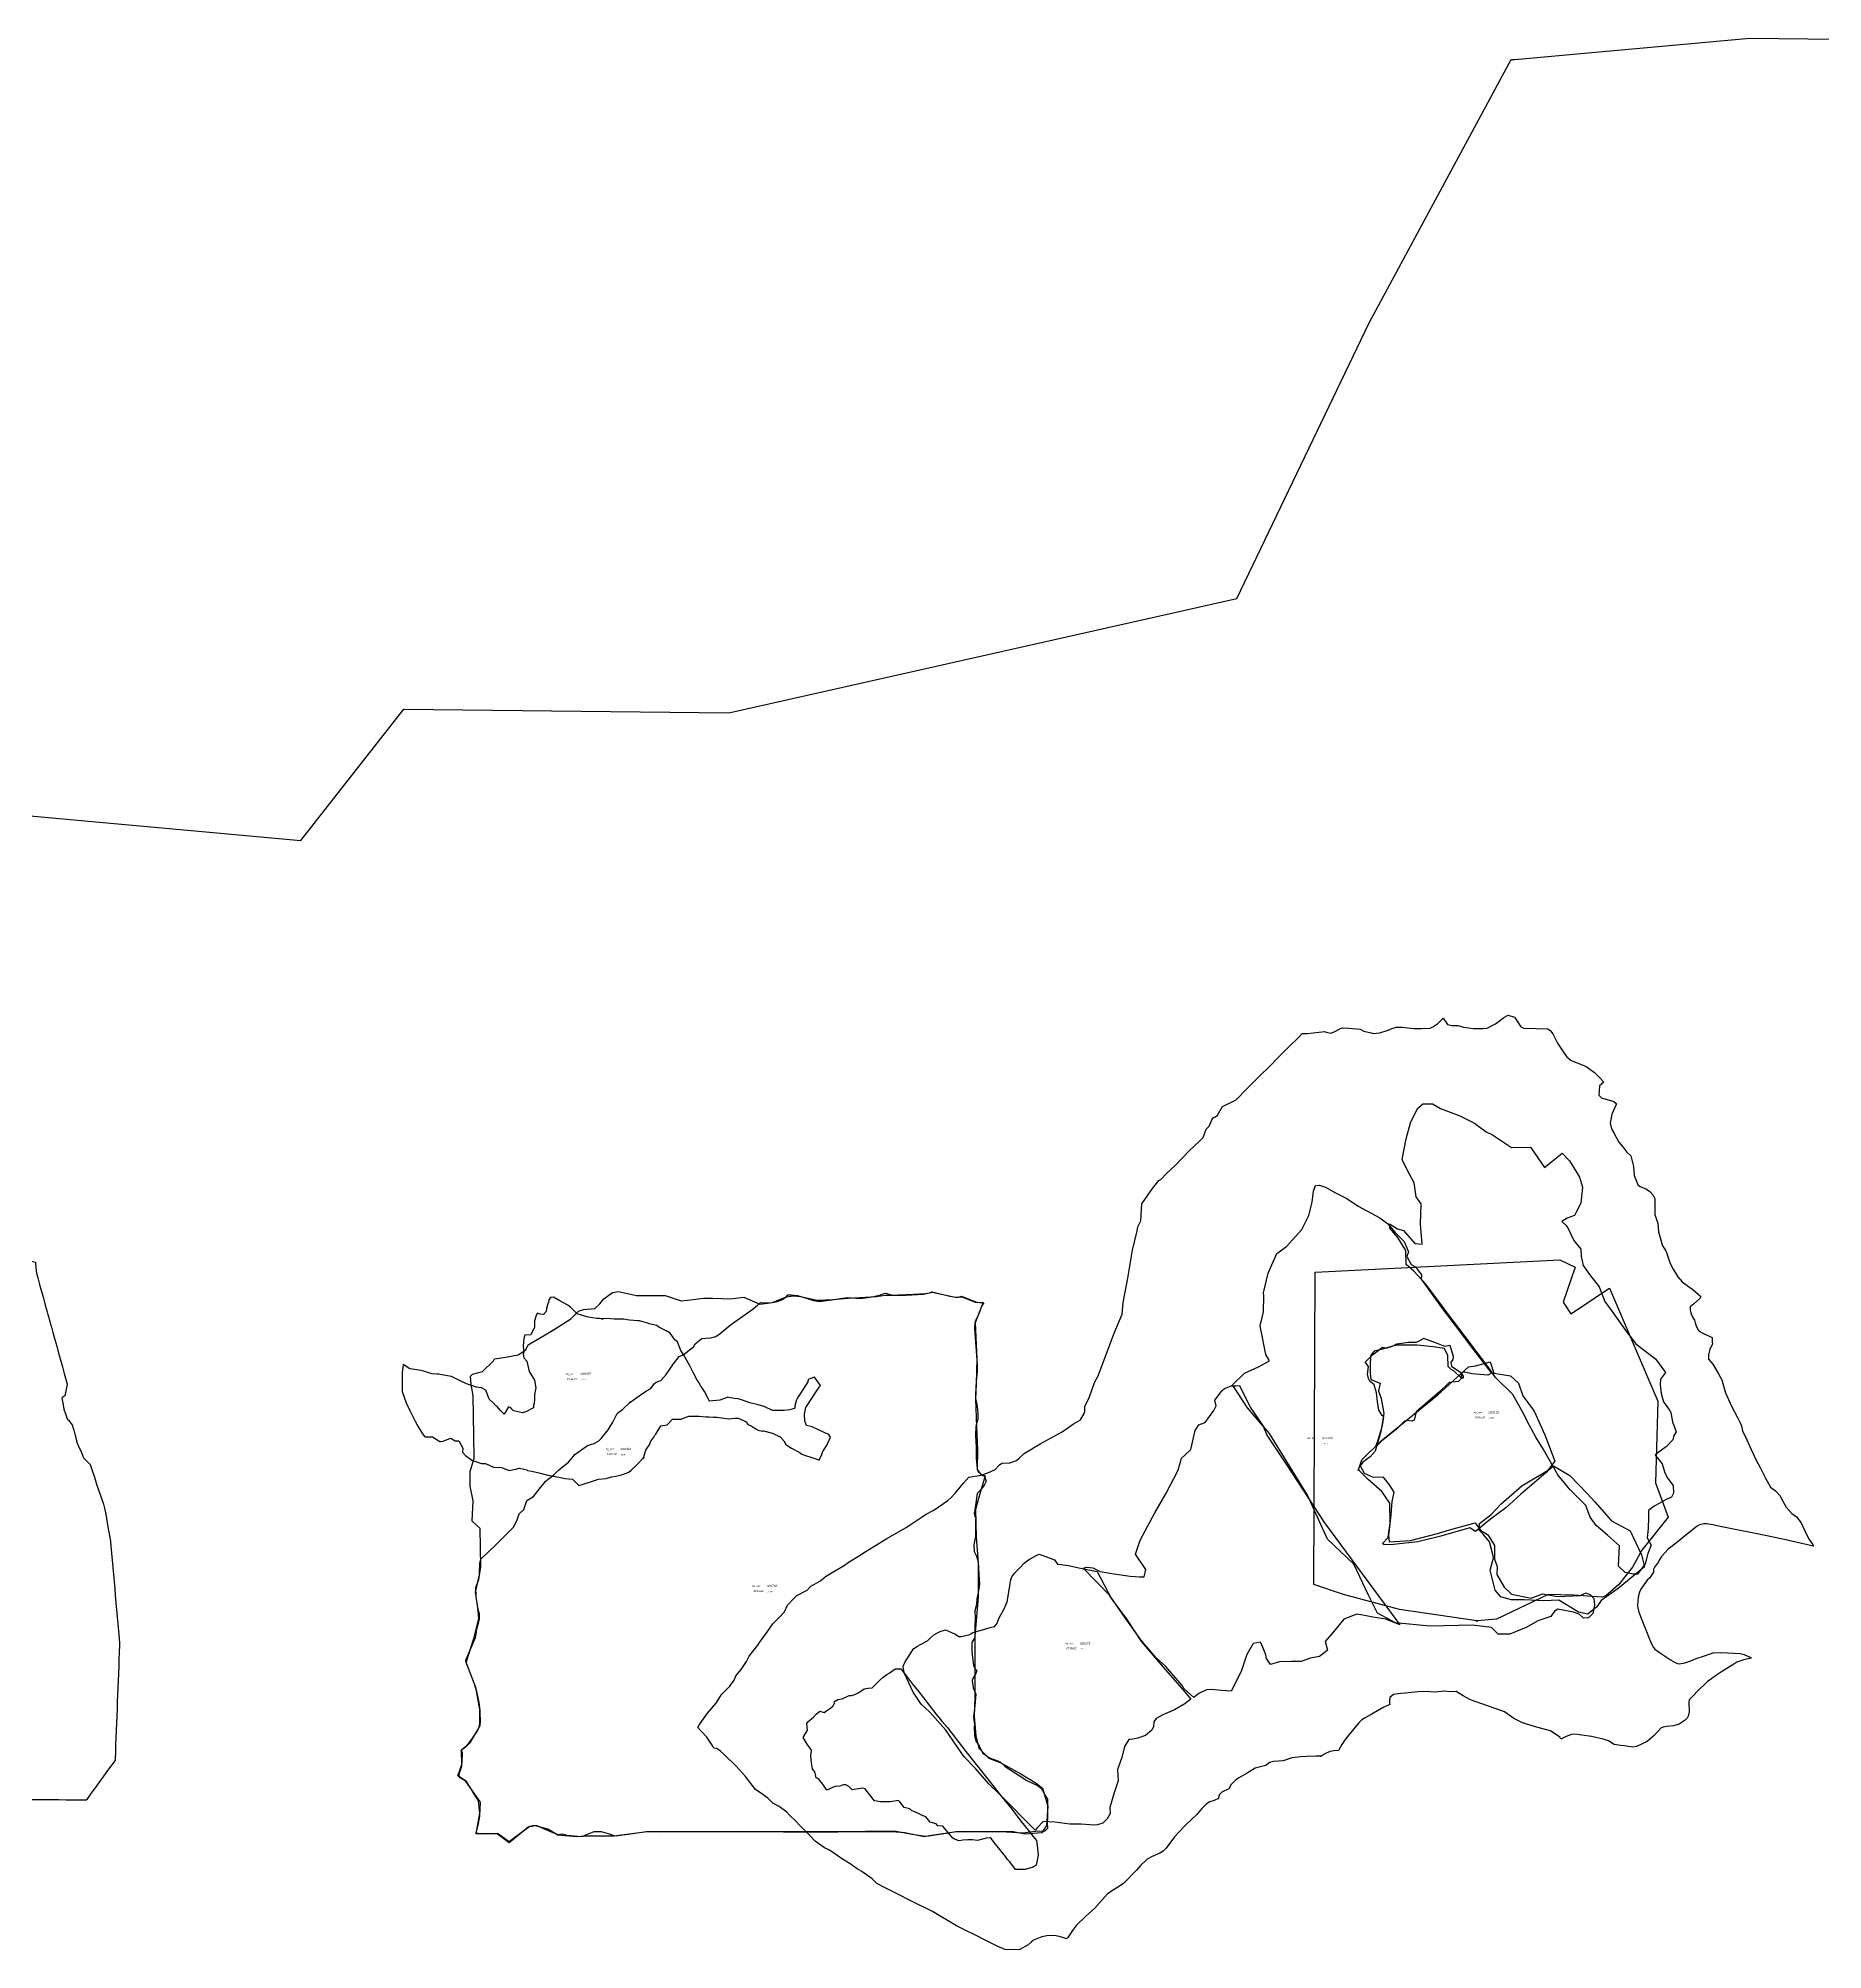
# Model space of a CAD drawing. Header units: metres. Extents: x 116000 to 284092, y 365136 to 804542.
# Drawn here: x 234261 to 243704, y 767375 to 777493 of the extents above; entities that cross this region are included whole.
import ezdxf
from ezdxf.enums import TextEntityAlignment as Align

# ---------------------------------------------------------------- set-up
doc = ezdxf.new("R2010")
doc.units = ezdxf.units.M
doc.header["$LTSCALE"] = 0.075
doc.linetypes.add('LTP001', pattern=[500, 500, 0])
for name, color, linetype in [('000766', 21, 'Continuous'), ('010427', 21, 'Continuous'), ('020175', 246, 'Continuous'), ('10', 7, 'Continuous'), ('100271', 62, 'LTP001'), ('4', 7, 'Continuous'), ('7', 7, 'Continuous'), ('971816', 5, 'Continuous'), ('980394', 3, 'Continuous'), ('GVUL MEDINA', 4, 'Continuous')]:
    doc.layers.add(name, color=color, linetype=linetype)
doc.styles.add('HEBTXT', font='HEBTXT.shx')

# ---------------------------------------------------------------- blocks, each defined once
blk = doc.blocks.new('DM_AREA')
at = {"layer": '10'}
blk.add_circle((0, 0), 2.5, dxfattribs=at)
at = {"layer": '4', "style": 'HEBTXT', "oblique": 10}
blk.add_attdef('DATE', text='', height=10, dxfattribs=at).set_placement((10, 87), align=Align.RIGHT)
at = {"layer": '4', "style": 'HEBTXT', "oblique": 10, "flags": 8}
blk.add_attdef('DATAtxt', text='', height=6, dxfattribs=at).set_placement((42, 89), align=Align.MIDDLE)
at = {"layer": '7', "style": 'HEBTXT', "oblique": 10, "flags": 8}
blk.add_attdef('file_txt', text='', height=9, dxfattribs=at).set_placement((-28, 117), align=Align.MIDDLE)
at = {"layer": '7', "style": 'HEBTXT', "oblique": 10}
blk.add_attdef('FILE_DM', (28, 113), '', height=12, dxfattribs=at)

msp = doc.modelspace()

# ---------------------------------------------------------------- linework, layer by layer
at = {"layer": '000766', "color": 21, "linetype": 'Continuous', "flags": 128}
msp.add_lwpolyline([(236589, 769177), (236574, 769269), (236595, 769360), (236597, 769422), (236603, 769443), (236682, 769518), (236776, 769612), (236794, 769645), (236805, 769682), (236830, 769706), (236846, 769754), (236881, 769775), (236919, 769823), (236938, 769845), (236944, 769854), (236990, 769890), (237016, 769915), (237067, 769957), (237078, 769969), (237101, 769997), (237143, 770026), (237168, 770045), (237202, 770055), (237228, 770069), (237239, 770082), (237277, 770128), (237302, 770168), (237324, 770214), (237340, 770227), (237355, 770237), (237391, 770272), (237440, 770307), (237480, 770334), (237502, 770347), (237522, 770373), (237530, 770380), (237556, 770389), (237583, 770420), (237622, 770477), (237653, 770515), (237674, 770524), (237729, 770567), (237737, 770583), (237773, 770610), (237820, 770615), (237847, 770621), (237869, 770637), (237923, 770682), (237972, 770717), (238037, 770762), (238067, 770787), (238083, 770801), (238122, 770800), (238147, 770802), (238171, 770807), (238196, 770816), (238219, 770832), (238227, 770842), (238246, 770842), (238278, 770838), (238319, 770826), (238363, 770812), (238384, 770808), (238407, 770808), (238433, 770812), (238460, 770816), (238516, 770825), (238543, 770828), (238612, 770823), (238673, 770831), (238718, 770842), (238738, 770849), (238747, 770850), (238780, 770841), (238809, 770842), (238895, 770845), (238955, 770849), (238978, 770852), (238991, 770857), (239085, 770835), (239125, 770827), (239146, 770834), (239191, 770818), (239221, 770804), (239242, 770801), (239264, 770800), (239254, 770786), (239238, 770742), (239225, 770714), (239217, 770693), (239216, 770663), (239222, 770568), (239230, 770474), (239229, 770436), (239224, 770384), (239223, 770352), (239220, 770313), (239220, 770294), (239225, 770277), (239227, 770264), (239232, 770236), (239233, 770208), (239233, 770184), (239224, 770154), (239223, 770144), (239220, 770099), (239224, 770033), (239225, 769976), (239229, 769925), (239233, 769908), (239260, 769886), (239268, 769883), (239278, 769856), (239266, 769834), (239248, 769808), (239229, 769790), (239219, 769715), (239213, 769686), (239218, 769669), (239222, 769661), (239220, 769655), (239220, 769623), (239221, 769588), (239221, 769562), (239212, 769519), (239214, 769484), (239226, 769459), (239234, 769428), (239238, 769362), (239241, 769312), (239236, 769276), (239228, 769232), (239226, 769203), (239218, 769169), (239219, 769130), (239218, 769089), (239217, 769047), (239217, 769029), (239202, 769001), (239201, 768958), (239204, 768921), (239210, 768881), (239217, 768864), (239228, 768853), (239222, 768838), (239207, 768812), (239203, 768800), (239209, 768762), (239222, 768729), (239217, 768668), (239210, 768607), (239215, 768570), (239214, 768556), (239215, 768508), (239223, 768479), (239237, 768461), (239247, 768437), (239260, 768416), (239295, 768391), (239320, 768383), (239351, 768370), (239378, 768346), (239447, 768301), (239492, 768272), (239522, 768257), (239548, 768244), (239568, 768230), (239575, 768219), (239586, 768198), (239602, 768172), (239602, 768133), (239602, 768096), (239602, 768079), (239600, 768047), (239602, 768018), (239588, 768004), (239539, 768001), (239472, 767993), (239357, 767999), (239240, 767999), (239158, 768001), (239118, 768000), (239066, 767990), (238974, 767976), (238955, 767975), (238875, 767987), (238801, 768001), (238749, 768001), (238638, 768001), (238520, 767999), (238320, 768000), (238040, 768000), (237919, 768000), (237599, 768000), (237480, 767999), (237382, 767985), (237314, 767976), (237279, 767989), (237241, 768000), (237201, 768000), (237156, 767982), (237142, 767975), (237133, 767974), (237060, 767980), (237035, 767987), (237014, 767984), (236977, 767998), (236920, 768022), (236901, 768031), (236877, 768031), (236862, 768028), (236782, 767969), (236753, 767947), (236728, 767965), (236691, 767990), (236650, 767989), (236614, 767987), (236577, 767992), (236580, 767999), (236591, 768043), (236598, 768083), (236600, 768123), (236601, 768154), (236599, 768160), (236583, 768182), (236525, 768265), (236515, 768273), (236498, 768282), (236493, 768286), (236488, 768294), (236489, 768306), (236494, 768320), (236503, 768348), (236506, 768407), (236505, 768420), (236499, 768432), (236533, 768459), (236580, 768526), (236599, 768562), (236601, 768583), (236600, 768633), (236599, 768643), (236594, 768684), (236581, 768743), (236567, 768786), (236537, 768865), (236526, 768897), (236524, 768905), (236524, 768908), (236574, 769028), (236579, 769048), (236581, 769074), (236593, 769111), (236596, 769125), (236596, 769153), (236589, 769177)], close=True, dxfattribs=at)
at = {"layer": '010427', "color": 21, "linetype": 'Continuous', "flags": 128}
msp.add_lwpolyline([(237556, 767997), (237483, 768000), (237306, 767976), (237157, 767976), (237110, 767974), (237010, 767982), (236958, 768014), (236892, 768031), (236854, 768025), (236800, 767980), (236753, 767942), (236689, 767989), (236578, 767989), (236597, 768098), (236591, 768164), (236527, 768266), (236482, 768296), (236503, 768356), (236501, 768433), (236548, 768475), (236593, 768548), (236597, 768567), (236597, 768648), (236576, 768763), (236525, 768896), (236565, 769023), (236593, 769128), (236587, 769185), (236578, 769245), (236576, 769292), (236593, 769335), (236602, 769403), (236599, 769606), (236557, 769644), (236563, 769751), (236546, 769830), (236546, 769907), (236567, 769978), (236565, 770094), (236563, 770309), (236552, 770367), (236548, 770412), (236559, 770422), (236612, 770437), (236670, 770493), (236676, 770503), (236736, 770512), (236800, 770525), (236841, 770550), (236853, 770578), (236982, 770653), (237080, 770715), (237120, 770755), (237147, 770765), (237206, 770769), (237232, 770795), (237253, 770820), (237300, 770854), (237332, 770859), (237426, 770839), (237482, 770839), (237578, 770839), (237663, 770810), (237712, 770816), (237781, 770824), (237828, 770824), (237924, 770820), (237994, 770829), (238080, 770792), (238146, 770801), (238218, 770831), (238257, 770837), (238294, 770833), (238382, 770814), (238465, 770818), (238546, 770824), (238696, 770833), (238743, 770841), (238852, 770841), (238946, 770846), (238991, 770856), (239106, 770831), (239153, 770829), (239219, 770803), (239262, 770801), (239240, 770748), (239219, 770694), (239228, 770504), (239225, 770370), (239221, 770289), (239226, 770145), (239232, 770019), (239230, 769918), (239249, 769891), (239271, 769884), (239247, 769801), (239221, 769705), (239224, 769560), (239235, 769424), (239235, 769241), (239218, 769036), (239218, 768899), (239218, 768713), (239213, 768610), (239222, 768507), (239239, 768443), (239292, 768390), (239354, 768364), (239461, 768307), (239542, 768258), (239576, 768230), (239604, 768136), (239596, 768034), (239572, 767995), (239482, 767987), (239420, 768000), (239309, 768000), (239119, 768000), (238978, 767978), (238949, 767974), (238846, 767995), (238778, 768000), (238660, 768000), (238493, 767997), (238205, 767997), (237987, 768001), (237810, 767999), (237613, 767999), (237556, 767997)], close=True, dxfattribs=at)
at = {"layer": '020175', "color": 246, "linetype": 'Continuous', "flags": 128}
msp.add_lwpolyline([(239870, 770414), (239954, 770639), (239997, 770739), (240002, 770801), (240027, 770930), (240051, 771078), (240076, 771180), (240079, 771202), (240096, 771234), (240101, 771324), (240157, 771404), (240191, 771447), (240201, 771452), (240232, 771484), (240279, 771529), (240355, 771607), (240374, 771626), (240410, 771659), (240425, 771675), (240441, 771718), (240456, 771733), (240463, 771745), (240472, 771769), (240480, 771780), (240491, 771784), (240502, 771793), (240528, 771839), (240589, 771869), (240602, 771876), (240653, 771928), (240726, 772001), (240778, 772052), (240824, 772099), (240876, 772151), (240928, 772203), (240950, 772226), (240977, 772226), (241007, 772228), (241054, 772234), (241066, 772236), (241083, 772230), (241102, 772227), (241123, 772236), (241153, 772252), (241162, 772256), (241196, 772254), (241256, 772248), (241276, 772238), (241314, 772228), (241326, 772226), (241361, 772228), (241405, 772243), (241426, 772252), (241446, 772259), (241477, 772259), (241540, 772252), (241581, 772252), (241627, 772253), (241641, 772260), (241666, 772276), (241695, 772306), (241718, 772272), (241741, 772268), (241773, 772267), (241803, 772259), (241856, 772252), (241905, 772251), (241929, 772253), (241973, 772276), (242016, 772309), (242040, 772322), (242073, 772312), (242106, 772261), (242122, 772253), (242188, 772251), (242249, 772250), (242263, 772239), (242276, 772224), (242300, 772174), (242343, 772111), (242350, 772101), (242373, 772083), (242422, 772063), (242453, 772051), (242496, 772018), (242523, 771993), (242546, 771967), (242523, 771948), (242519, 771899), (242534, 771885), (242599, 771866), (242613, 771852), (242588, 771798), (242580, 771751), (242587, 771720), (242599, 771699), (242626, 771650), (242647, 771625), (242665, 771598), (242688, 771577), (242696, 771550), (242702, 771521), (242707, 771473), (242718, 771444), (242725, 771425), (242739, 771416), (242772, 771401), (242789, 771388), (242807, 771370), (242815, 771351), (242815, 771311), (242815, 771267), (242827, 771235), (242832, 771221), (242836, 771176), (242850, 771126), (242856, 771101), (242874, 771075), (242879, 771060), (242897, 771007), (242913, 770977), (242937, 770938), (242960, 770911), (242986, 770891), (243016, 770871), (243060, 770833), (243054, 770822), (243021, 770792), (243002, 770778), (243002, 770762), (243007, 770747), (243013, 770727), (243025, 770707), (243029, 770694), (243034, 770677), (243044, 770659), (243050, 770650), (243067, 770641), (243107, 770622), (243119, 770616), (243119, 770590), (243121, 770582), (243106, 770553), (243100, 770525), (243100, 770502), (243123, 770475), (243152, 770424), (243170, 770392), (243176, 770373), (243189, 770324), (243222, 770253), (243252, 770196), (243265, 770168), (243274, 770149), (243279, 770122), (243302, 770074), (243325, 770023), (243351, 769971), (243375, 769924), (243401, 769871), (243428, 769824), (243454, 769805), (243478, 769779), (243494, 769749), (243510, 769718), (243541, 769684), (243565, 769667), (243590, 769635), (243610, 769592), (243630, 769549), (243652, 769520), (243656, 769512), (243484, 769551), (243358, 769577), (243223, 769604), (243162, 769616), (243122, 769625), (243089, 769630), (243075, 769630), (243053, 769625), (243040, 769618), (242979, 769570), (242930, 769530), (242887, 769495), (242851, 769457), (242838, 769437), (242835, 769428), (242814, 769400), (242808, 769390), (242809, 769374), (242788, 769342), (242775, 769331), (242758, 769307), (242742, 769284), (242735, 769269), (242727, 769241), (242725, 769221), (242724, 769195), (242726, 769186), (242731, 769163), (242747, 769122), (242772, 769060), (242788, 769020), (242801, 768987), (242808, 768975), (242815, 768966), (242851, 768941), (242899, 768910), (242923, 768896), (242935, 768891), (242946, 768888), (242974, 768894), (243006, 768905), (243040, 768919), (243073, 768930), (243113, 768944), (243125, 768947), (243164, 768949), (243200, 768947), (243238, 768946), (243268, 768943), (243288, 768938), (243324, 768922), (243326, 768919), (243286, 768910), (243250, 768897), (243228, 768883), (243173, 768850), (243142, 768828), (243092, 768794), (243040, 768743), (243022, 768723), (242998, 768699), (242995, 768684), (242997, 768635), (242992, 768611), (242986, 768602), (242977, 768591), (242945, 768569), (242914, 768560), (242878, 768558), (242859, 768553), (242850, 768550), (242813, 768509), (242775, 768477), (242718, 768452), (242699, 768448), (242656, 768454), (242635, 768456), (242601, 768461), (242571, 768482), (242542, 768490), (242480, 768505), (242430, 768512), (242392, 768516), (242375, 768515), (242346, 768504), (242318, 768490), (242313, 768501), (242264, 768535), (242197, 768552), (242116, 768576), (242070, 768600), (242021, 768634), (241971, 768653), (241895, 768679), (241841, 768698), (241801, 768719), (241765, 768742), (241731, 768741), (241704, 768744), (241651, 768738), (241606, 768742), (241563, 768741), (241528, 768737), (241497, 768733), (241472, 768731), (241433, 768726), (241413, 768711), (241411, 768694), (241412, 768680), (241413, 768673), (241381, 768659), (241314, 768621), (241279, 768601), (241265, 768592), (241247, 768574), (241223, 768545), (241198, 768515), (241177, 768489), (241159, 768462), (241142, 768431), (241117, 768429), (241097, 768424), (241077, 768416), (241048, 768400), (241023, 768401), (240974, 768399), (240942, 768397), (240895, 768392), (240849, 768376), (240798, 768372), (240776, 768367), (240757, 768351), (240701, 768337), (240658, 768311), (240614, 768286), (240596, 768273), (240574, 768251), (240561, 768227), (240525, 768210), (240512, 768198), (240508, 768188), (240506, 768176), (240484, 768166), (240461, 768159), (240442, 768146), (240419, 768123), (240392, 768092), (240369, 768070), (240331, 768033), (240297, 767998), (240274, 767974), (240249, 767940), (240230, 767913), (240214, 767897), (240196, 767887), (240156, 767869), (240130, 767855), (240123, 767849), (240096, 767823), (240073, 767797), (240004, 767727), (239920, 767671), (239852, 767596), (239802, 767551), (239753, 767503), (239730, 767472), (239709, 767440), (239702, 767433), (239670, 767444), (239648, 767450), (239624, 767451), (239599, 767449), (239571, 767443), (239527, 767426), (239516, 767416), (239499, 767401), (239455, 767377), (239448, 767375), (239376, 767376), (239331, 767397), (239321, 767401), (239271, 767426), (239220, 767452), (239169, 767477), (239120, 767502), (238993, 767578), (238892, 767628), (238795, 767677), (238743, 767704), (238698, 767726), (238673, 767751), (238619, 767789), (238595, 767803), (238557, 767830), (238517, 767855), (238448, 767902), (238422, 767915), (238373, 767951), (238347, 767977), (238322, 768002), (238298, 768026), (238264, 768061), (238238, 768086), (238222, 768103), (238181, 768133), (238148, 768152), (238122, 768177), (238090, 768200), (238057, 768224), (238044, 768239), (238003, 768293), (237955, 768345), (237893, 768407), (237871, 768427), (237851, 768441), (237838, 768442), (237832, 768447), (237823, 768463), (237817, 768474), (237799, 768500), (237772, 768529), (237751, 768551), (237760, 768568), (237802, 768627), (237848, 768681), (237877, 768727), (237921, 768771), (237943, 768802), (237952, 768826), (237981, 768859), (238008, 768901), (238023, 768929), (238069, 768987), (238077, 769002), (238117, 769054), (238149, 769101), (238179, 769131), (238210, 769164), (238226, 769199), (238255, 769231), (238276, 769250), (238329, 769278), (238350, 769300), (238400, 769328), (238426, 769351), (238471, 769377), (238522, 769408), (238552, 769429), (238602, 769459), (238636, 769482), (238752, 769552), (238854, 769611), (238933, 769664), (238956, 769679), (239001, 769702), (239075, 769753), (239092, 769769), (239115, 769794), (239158, 769845), (239186, 769877), (239250, 769887), (239295, 769903), (239324, 769918), (239348, 769943), (239360, 769951), (239403, 769953), (239438, 769965), (239451, 769978), (239479, 770002), (239563, 770053), (239679, 770117), (239739, 770160), (239777, 770181), (239796, 770213), (239799, 770227), (239800, 770251), (239824, 770302), (239851, 770378), (239870, 770414)], close=True, dxfattribs=at)
msp.add_lwpolyline([(241011, 769309), (241018, 770962), (242313, 771027), (242394, 770989), (242330, 770803), (242371, 770741), (242576, 770878), (242832, 770279), (242819, 769847), (242887, 769665), (242747, 769491), (242697, 769401), (242623, 769307), (242557, 769248), (242537, 769242), (242386, 769252), (242252, 769255), (241978, 769125), (241874, 769116), (241464, 769176), (241168, 769255), (241011, 769309)], dxfattribs=at)
at = {"layer": '100271', "flags": 128}
msp.add_lwpolyline([(232678, 771269), (232941, 771193), (233041, 771199), (233354, 771117), (233454, 771054), (233551, 771017), (233588, 771030), (233677, 771120), (233690, 771175), (233714, 771201), (233748, 771199), (233783, 771157), (233852, 771104), (233930, 771083), (234020, 771078), (234246, 771015), (234251, 770957), (234414, 770369), (234401, 770307), (234386, 770296), (234396, 770236), (234414, 770186), (234441, 770154), (234467, 770057), (234501, 769979), (234535, 769944), (234612, 769713), (234643, 769538), (234691, 768994), (234667, 768378), (234515, 768168), (231505, 768171), (231569, 768323), (231661, 768349), (231729, 768394), (231771, 768454), (231879, 768465), (231879, 768478), (231866, 768528), (231816, 768567), (231558, 768517), (231316, 768523), (231219, 768635), (231166, 768630), (230978, 768583), (230863, 768594), (230813, 768612), (230737, 768691), (230644, 768920), (230662, 769057), (230799, 769191), (230868, 769355), (230896, 769488), (230842, 769579), (230817, 769646), (230751, 769702), (230881, 769788), (231105, 769976), (231132, 770037), (231203, 770089), (231258, 770184), (231376, 770294), (231492, 770370), (231518, 770409), (231557, 770467), (231644, 770535), (231895, 770344), (231864, 770405), (231855, 770497), (231798, 770648), (231900, 770644), (232012, 770910)], close=True, dxfattribs=at)
at = {"layer": '100271', "color": 92, "flags": 128}
msp.add_lwpolyline([(232678, 771269), (232941, 771193), (233041, 771199), (233354, 771117), (233454, 771054), (233551, 771017), (233588, 771030), (233677, 771120), (233690, 771175), (233714, 771201), (233748, 771199), (233783, 771157), (233852, 771104), (233930, 771083), (234020, 771078), (234246, 771015), (234251, 770957), (234414, 770369), (234401, 770307), (234386, 770296), (234396, 770236), (234414, 770186), (234441, 770154), (234467, 770057), (234501, 769979), (234535, 769944), (234612, 769713), (234643, 769538), (234691, 768994), (234667, 768378), (234515, 768168), (231505, 768171), (231569, 768323), (231661, 768349), (231729, 768394), (231771, 768454), (231879, 768465), (231879, 768478), (231866, 768528), (231816, 768567), (231558, 768517), (231316, 768523), (231219, 768635), (231166, 768630), (230978, 768583), (230863, 768594), (230813, 768612), (230737, 768691), (230644, 768920), (230662, 769057), (230799, 769191), (230868, 769355), (230896, 769488), (231175, 769494), (231191, 769557), (230852, 769678), (230881, 769788), (231105, 769976), (231132, 770037), (231203, 770089), (231258, 770184), (231376, 770294), (231492, 770370), (231518, 770409), (231557, 770467), (231644, 770535), (231949, 770318), (231978, 770331), (231934, 770404), (231900, 770664), (232012, 770910)], close=True, dxfattribs=at)
at = {"layer": '971816', "color": 5, "flags": 128}
for points in [[(241588, 771853), (241639, 771853), (241682, 771829), (241783, 771790), (241861, 771751), (241924, 771704), (241957, 771688), (242057, 771622), (242158, 771624), (242232, 771516), (242326, 771591), (242365, 771551), (242402, 771491), (242417, 771464), (242433, 771412), (242425, 771327), (242401, 771283), (242391, 771261), (242352, 771248), (242324, 771230), (242344, 771210), (242356, 771196), (242387, 771130), (242424, 771084), (242426, 771047), (242437, 770998), (242470, 770949), (242522, 770884), (242552, 770806), (242598, 770741), (242663, 770651), (242715, 770582), (242768, 770542), (242819, 770503), (242872, 770430), (242845, 770396), (242844, 770365), (242850, 770320), (242861, 770275), (242893, 770232), (242900, 770219), (242910, 770169), (242928, 770117), (242917, 770097), (242911, 770075), (242877, 770040), (242831, 770005), (242817, 769994), (242854, 769947), (242869, 769900), (242884, 769870), (242912, 769832), (242915, 769793), (242904, 769771), (242875, 769759), (242838, 769738), (242813, 769724), (242782, 769700), (242783, 769663), (242780, 769605), (242775, 769556), (242797, 769517), (242779, 769473), (242765, 769418), (242724, 769363), (242701, 769364), (242658, 769372), (242624, 769405), (242628, 769514), (242565, 769570), (242506, 769621), (242474, 769665), (242450, 769727), (242367, 769809), (242302, 769889), (242227, 770023), (242186, 770089), (242140, 770173), (242124, 770207), (242065, 770314), (241972, 770405), (241937, 770455), (241877, 770535), (241841, 770585), (241751, 770703), (241692, 770781), (241603, 770898), (241540, 770967), (241500, 771003), (241498, 771077), (241456, 771146), (241413, 771195), (241411, 771217), (241454, 771192), (241485, 771182), (241545, 771114), (241584, 771110), (241575, 771216), (241580, 771324), (241553, 771360), (241542, 771435), (241506, 771500), (241478, 771559), (241499, 771667), (241522, 771753), (241560, 771829)], [(241020, 771421), (241041, 771422), (241073, 771412), (241126, 771381), (241186, 771351), (241246, 771312), (241361, 771249), (241402, 771218), (241440, 771174), (241489, 771124), (241513, 771070), (241503, 771044), (241527, 771002), (241549, 770990), (241581, 770947), (241580, 770925), (241686, 770774), (241754, 770687), (241856, 770550), (241952, 770427), (241932, 770416), (241848, 770424), (241811, 770433), (241799, 770432), (241792, 770426), (241801, 770412), (241801, 770401), (241792, 770401), (241754, 770438), (241738, 770446), (241722, 770463), (241721, 770521), (241703, 770558), (241642, 770567), (241558, 770576), (241447, 770576), (241367, 770553), (241330, 770543), (241312, 770522), (241309, 770483), (241310, 770424), (241312, 770394), (241363, 770375), (241354, 770333), (241367, 770294), (241382, 770213), (241366, 770118), (241335, 770015), (241310, 769985), (241271, 769957), (241257, 769937), (241278, 769898), (241325, 769877), (241376, 769879), (241410, 769836), (241434, 769797), (241424, 769748), (241418, 769677), (241406, 769568), (241410, 769534), (241522, 769541), (241666, 769579), (241729, 769598), (241865, 769636), (241894, 769597), (241931, 769574), (241943, 769555), (241967, 769516), (241967, 769442), (241981, 769404), (241980, 769361), (242019, 769295), (242058, 769257), (242161, 769237), (242221, 769259), (242303, 769246), (242420, 769251), (242453, 769264), (242476, 769254), (242493, 769235), (242496, 769199), (242488, 769156), (242465, 769132), (242439, 769130), (242416, 769151), (242386, 769163), (242303, 769178), (242285, 769168), (242266, 769140), (242196, 769117), (242139, 769083), (242049, 769046), (241986, 769046), (241952, 769081), (241850, 769093), (241625, 769088), (241443, 769106), (241348, 769157), (241301, 769252), (241222, 769417), (241083, 769549), (240977, 769782), (240776, 770108), (240661, 770244), (240580, 770365), (240645, 770427), (240719, 770460), (240776, 770493), (240758, 770526), (240727, 770678), (240744, 770752), (240747, 770839), (240744, 770853), (240770, 770956), (240816, 771061), (240867, 771097), (240947, 771188), (240985, 771262), (241003, 771332), (241010, 771391)], [(241592, 770613), (241658, 770587), (241702, 770570), (241731, 770576), (241749, 770517), (241747, 770498), (241737, 770486), (241740, 770464), (241789, 770431), (241793, 770400), (241776, 770384), (241728, 770378), (241676, 770329), (241553, 770223), (241542, 770179), (241530, 770174), (241503, 770177), (241491, 770173), (241446, 770130), (241406, 770097), (241370, 770067), (241350, 770048), (241340, 770039), (241354, 770080), (241375, 770151), (241381, 770196), (241372, 770204), (241356, 770232), (241348, 770278), (241342, 770324), (241331, 770366), (241307, 770385), (241300, 770399), (241296, 770422), (241301, 770463), (241283, 770486), (241321, 770524), (241375, 770565), (241394, 770560), (241427, 770570), (241451, 770583), (241512, 770591), (241554, 770592), (241587, 770608)], [(241866, 770466), (241944, 770488), (241963, 770427), (242052, 770413), (242094, 770374), (242117, 770308), (242177, 770226), (242233, 770101), (242286, 769961), (242241, 769902), (242105, 769785), (242027, 769715), (241946, 769655), (241866, 769589), (241836, 769609), (241683, 769565), (241561, 769535), (241432, 769520), (241383, 769519), (241375, 769526), (241404, 769558), (241416, 769635), (241413, 769740), (241371, 769801), (241299, 769865), (241248, 769915), (241266, 769969), (241368, 770070), (241668, 770312), (241830, 770461)], [(240539, 770347), (240573, 770360), (240598, 770360), (240618, 770362), (240674, 770248), (240743, 770147), (240762, 770100), (240864, 769946), (241067, 769636), (241467, 769096), (241393, 769125), (241323, 769136), (241271, 769146), (241238, 769151), (241170, 769125), (241116, 769059), (241072, 769007), (241084, 768962), (241056, 768938), (241041, 768928), (240991, 768919), (240945, 768901), (240893, 768901), (240829, 768899), (240781, 768886), (240760, 768917), (240757, 768936), (240740, 768980), (240729, 769004), (240690, 768997), (240657, 768938), (240627, 768849), (240574, 768745), (240522, 768748), (240469, 768753), (240443, 768751), (240402, 768731), (240376, 768710), (240323, 768759), (240315, 768774), (240226, 768876), (240175, 768923), (240096, 769016), (240012, 769133), (239930, 769253), (239790, 769395), (239810, 769400), (239841, 769397), (239881, 769377), (239943, 769367), (240040, 769352), (240089, 769349), (240114, 769349), (240122, 769388), (240067, 769469), (240092, 769543), (240170, 769688), (240228, 769789), (240293, 769914), (240311, 769978), (240326, 769992), (240360, 770023), (240383, 770124), (240403, 770154), (240436, 770167), (240482, 770229), (240495, 770255), (240488, 770285), (240526, 770335)], [(242279, 769936), (242366, 769885), (242458, 769791), (242498, 769746), (242587, 769645), (242686, 769593), (242746, 769466), (242761, 769403), (242622, 769288), (242531, 769224), (242509, 769190), (242462, 769152), (242412, 769162), (242308, 769226), (242228, 769223), (242124, 769228), (242055, 769228), (242000, 769243), (241971, 769279), (241945, 769385), (241962, 769450), (241958, 769468), (241941, 769534), (241907, 769575), (241886, 769596), (241887, 769631), (241949, 769679), (242003, 769736), (242112, 769831), (242257, 769918)], [(239557, 769469), (239615, 769448), (239638, 769440), (239655, 769417), (239676, 769414), (239685, 769412), (239713, 769409), (239784, 769393), (239865, 769378), (239940, 769233), (240021, 769124), (240099, 769005), (240213, 768872), (240325, 768744), (240361, 768702), (240329, 768678), (240273, 768646), (240212, 768619), (240177, 768599), (240164, 768582), (240162, 768557), (240153, 768538), (240120, 768510), (240080, 768495), (240054, 768490), (240032, 768488), (240010, 768452), (239995, 768393), (239973, 768330), (239975, 768270), (239959, 768222), (239952, 768201), (239932, 768128), (239933, 768097), (239917, 768068), (239895, 768046), (239867, 768037), (239849, 768035), (239779, 768040), (239720, 768041), (239641, 768050), (239578, 768055), (239549, 768022), (239536, 768009), (239349, 768197), (239292, 768254), (239220, 768334), (239160, 768396), (239063, 768537), (238979, 768633), (238934, 768675), (238891, 768739), (238844, 768841), (238838, 768877), (238849, 768900), (238892, 768968), (238910, 768980), (238929, 768992), (238967, 769010), (238981, 769025), (239000, 769042), (239016, 769051), (239034, 769060), (239062, 769068), (239094, 769055), (239115, 769046), (239132, 769033), (239144, 769034), (239167, 769038), (239191, 769044), (239207, 769054), (239270, 769073), (239299, 769082), (239321, 769087), (239333, 769101), (239343, 769124), (239350, 769140), (239371, 769176), (239388, 769217), (239403, 769300), (239406, 769328), (239413, 769349), (239429, 769370), (239455, 769397), (239478, 769422), (239501, 769439), (239546, 769464)], [(238796, 768863), (238825, 768862), (238855, 768823), (238888, 768781), (238915, 768747), (238976, 768670), (239016, 768618), (239045, 768583), (239070, 768553), (239116, 768493), (239170, 768425), (239232, 768348), (239293, 768269), (239319, 768236), (239359, 768186), (239414, 768117), (239456, 768064), (239486, 768026), (239535, 767964), (239543, 767953), (239548, 767913), (239552, 767876), (239541, 767824), (239525, 767812), (239484, 767800), (239433, 767801), (239402, 767840), (239390, 767853), (239379, 767869), (239319, 767943), (239305, 767962), (239298, 767968), (239277, 767966), (239232, 767954), (239205, 767958), (239180, 767957), (239154, 767956), (239134, 767952), (239110, 767960), (239100, 767966), (239048, 768030), (239022, 768031), (239013, 768042), (238980, 768051), (238957, 768079), (238935, 768087), (238919, 768096), (238882, 768112), (238874, 768122), (238843, 768129), (238820, 768159), (238814, 768166), (238769, 768158), (238718, 768158), (238687, 768163), (238640, 768222), (238637, 768227), (238622, 768230), (238568, 768222), (238551, 768239), (238534, 768249), (238521, 768248), (238503, 768241), (238477, 768239), (238434, 768220), (238412, 768252), (238389, 768280), (238378, 768285), (238376, 768294), (238370, 768318), (238366, 768323), (238358, 768333), (238352, 768364), (238350, 768401), (238352, 768432), (238330, 768464), (238309, 768499), (238331, 768538), (238329, 768554), (238328, 768573), (238333, 768581), (238364, 768607), (238378, 768622), (238397, 768638), (238420, 768631), (238434, 768641), (238453, 768655), (238467, 768667), (238475, 768681), (238475, 768690), (238493, 768700), (238515, 768704), (238552, 768721), (238565, 768722), (238582, 768726), (238600, 768735), (238619, 768748), (238631, 768756), (238652, 768760), (238674, 768761), (238714, 768802), (238730, 768817), (238751, 768832), (238764, 768840)]]:
    msp.add_lwpolyline(points, close=True, dxfattribs=at)
at = {"layer": '980394', "color": 3, "flags": 128}
msp.add_lwpolyline([(237868, 770285), (237813, 770279), (237812, 770281), (237807, 770290), (237787, 770330), (237769, 770356), (237766, 770361), (237763, 770366), (237762, 770368), (237756, 770379), (237747, 770390), (237727, 770430), (237707, 770470), (237678, 770523), (237662, 770548), (237643, 770594), (237629, 770604), (237604, 770639), (237583, 770652), (237545, 770671), (237535, 770679), (237494, 770689), (237486, 770692), (237461, 770699), (237443, 770704), (237439, 770704), (237434, 770704), (237389, 770707), (237378, 770709), (237359, 770713), (237348, 770714), (237325, 770713), (237308, 770713), (237269, 770716), (237240, 770715), (237251, 770715), (237231, 770716), (237217, 770717), (237193, 770721), (237164, 770725), (237112, 770742), (237078, 770777), (237063, 770787), (237021, 770811), (236987, 770830), (236972, 770828), (236961, 770812), (236962, 770808), (236956, 770789), (236951, 770770), (236948, 770753), (236935, 770738), (236918, 770740), (236911, 770742), (236902, 770745), (236898, 770737), (236887, 770704), (236887, 770670), (236867, 770630), (236835, 770628), (236830, 770610), (236828, 770593), (236827, 770571), (236830, 770541), (236827, 770527), (236830, 770509), (236847, 770490), (236858, 770436), (236887, 770390), (236894, 770350), (236891, 770333), (236887, 770310), (236887, 770290), (236885, 770269), (236882, 770256), (236882, 770243), (236841, 770223), (236823, 770217), (236776, 770228), (236767, 770236), (236762, 770244), (236750, 770249), (236727, 770210), (236707, 770230), (236687, 770252), (236683, 770254), (236668, 770271), (236647, 770290), (236629, 770338), (236607, 770350), (236580, 770353), (236527, 770370), (236487, 770390), (236447, 770410), (236396, 770419), (236381, 770422), (236372, 770422), (236346, 770423), (236287, 770442), (236227, 770450), (236192, 770474), (236187, 770430), (236187, 770410), (236187, 770390), (236187, 770370), (236187, 770350), (236187, 770330), (236207, 770270), (236227, 770230), (236256, 770174), (236270, 770146), (236294, 770107), (236307, 770090), (236327, 770090), (236347, 770090), (236386, 770065), (236392, 770065), (236403, 770067), (236407, 770070), (236444, 770084), (236467, 770070), (236487, 770070), (236507, 770030), (236505, 770009), (236521, 769992), (236556, 769966), (236607, 769950), (236627, 769950), (236670, 769930), (236712, 769928), (236753, 769912), (236776, 769918), (236790, 769919), (236798, 769922), (236804, 769924), (236805, 769925), (236848, 769915), (236849, 769913), (236873, 769909), (236910, 769899), (236957, 769888), (236988, 769883), (237034, 769874), (237047, 769870), (237069, 769868), (237088, 769866), (237121, 769833), (237145, 769840), (237193, 769855), (237226, 769866), (237266, 769870), (237294, 769878), (237317, 769882), (237347, 769889), (237377, 769900), (237380, 769902), (237384, 769904), (237398, 769912), (237399, 769914), (237427, 769941), (237464, 769979), (237476, 770019), (237482, 770028), (237496, 770048), (237501, 770063), (237508, 770074), (237519, 770088), (237524, 770099), (237529, 770105), (237555, 770149), (237589, 770153), (237617, 770184), (237662, 770184), (237703, 770199), (237724, 770200), (237739, 770200), (237759, 770199), (237776, 770198), (237794, 770197), (237810, 770196), (237832, 770195), (237851, 770194), (237916, 770185), (237947, 770190), (237967, 770190), (238007, 770170), (238015, 770156), (238034, 770148), (238058, 770132), (238070, 770126), (238093, 770121), (238096, 770122), (238099, 770122), (238147, 770110), (238187, 770090), (238207, 770070), (238217, 770049), (238247, 770030), (238287, 770010), (238302, 769998), (238327, 769990), (238344, 769985), (238387, 769970), (238393, 769967), (238408, 769997), (238411, 770009), (238413, 770013), (238436, 770048), (238438, 770053), (238454, 770088), (238443, 770105), (238427, 770110), (238387, 770130), (238357, 770144), (238327, 770150), (238318, 770173), (238316, 770210), (238323, 770245), (238353, 770291), (238390, 770348), (238400, 770362), (238369, 770407), (238344, 770398), (238336, 770394), (238334, 770381), (238308, 770343), (238292, 770318), (238279, 770297), (238273, 770286), (238265, 770254), (238264, 770242), (238261, 770241), (238238, 770233), (238209, 770229), (238167, 770230), (238147, 770230), (238102, 770251), (238100, 770251), (238071, 770259), (238070, 770259), (238027, 770270), (237983, 770287), (237959, 770293), (237952, 770291), (237907, 770301), (237907, 770299)], close=True, dxfattribs=at)
at = {"layer": 'GVUL MEDINA', "color": 7}
msp.add_lwpolyline([(233248, 773466), (235650, 773246), (236195, 773941), (237916, 773922), (240603, 774528), (241304, 775986), (242055, 777380), (242074, 777380), (243319, 777493), (246074, 777461)], dxfattribs=at)

# ---------------------------------------------------------------- block references
at = {"layer": '000766', "color": 7}
ref = msp.add_blockref('DM_AREA', (237391, 770272), dxfattribs=at)
ref.add_attrib('FILE_DM', '000766', (238116, 769295), dxfattribs={"layer": '7', "color": 21, "height": 12, "style": 'HEBTXT', "oblique": 10})
ref.add_attrib('DATE', '10.11.00', dxfattribs={"layer": '4', "color": 21, "height": 10, "style": 'HEBTXT', "oblique": 10}).set_placement((238098, 769269), align=Align.RIGHT)
ref.add_attrib('file_txt', 'file_dm:', dxfattribs={"layer": '7', "color": 21, "height": 9, "style": 'HEBTXT', "oblique": 10}).set_placement((238060, 769299), align=Align.MIDDLE)
ref.add_attrib('DATAtxt', ': \x8a‰˜€\x9a', dxfattribs={"layer": '4', "color": 21, "height": 6, "style": 'HEBTXT', "oblique": 10}).set_placement((238130, 769271), align=Align.MIDDLE)
at = {"layer": '010427', "color": 7}
ref = msp.add_blockref('DM_AREA', (236982, 770653), dxfattribs=at)
ref.add_attrib('FILE_DM', '010427', (237130, 770418), dxfattribs={"layer": '7', "color": 21, "height": 12, "style": 'HEBTXT', "oblique": 10})
ref.add_attrib('DATE', '10.11.00', dxfattribs={"layer": '4', "color": 21, "height": 10, "style": 'HEBTXT', "oblique": 10}).set_placement((237112, 770392), align=Align.RIGHT)
ref.add_attrib('file_txt', 'file_dm:', dxfattribs={"layer": '7', "color": 21, "height": 9, "style": 'HEBTXT', "oblique": 10}).set_placement((237073, 770422), align=Align.MIDDLE)
ref.add_attrib('DATAtxt', ': \x8a‰˜€\x9a', dxfattribs={"layer": '4', "color": 21, "height": 6, "style": 'HEBTXT', "oblique": 10}).set_placement((237144, 770394), align=Align.MIDDLE)
at = {"layer": '020175', "color": 7}
ref = msp.add_blockref('DM_AREA', (241874, 769116), dxfattribs=at)
ref.add_attrib('FILE_DM', '020175', (241935, 770213), dxfattribs={"layer": '7', "color": 246, "height": 12, "style": 'HEBTXT', "oblique": 10})
ref.add_attrib('DATE', '07.06.02', dxfattribs={"layer": '4', "color": 246, "height": 10, "style": 'HEBTXT', "oblique": 10}).set_placement((241917, 770188), align=Align.RIGHT)
ref.add_attrib('file_txt', 'file_dm:', dxfattribs={"layer": '7', "color": 246, "height": 9, "style": 'HEBTXT', "oblique": 10}).set_placement((241879, 770218), align=Align.MIDDLE)
ref.add_attrib('DATAtxt', ': \x8a‰˜€\x9a', dxfattribs={"layer": '4', "color": 246, "height": 6, "style": 'HEBTXT', "oblique": 10}).set_placement((241949, 770190), align=Align.MIDDLE)
ref = msp.add_blockref('DM_AREA', (241048, 768400), dxfattribs=at)
ref.add_attrib('FILE_DM', '020175', (239772, 768991), dxfattribs={"layer": '7', "color": 246, "height": 12, "style": 'HEBTXT', "oblique": 10})
ref.add_attrib('DATE', '07.06.02', dxfattribs={"layer": '4', "color": 246, "height": 10, "style": 'HEBTXT', "oblique": 10}).set_placement((239754, 768966), align=Align.RIGHT)
ref.add_attrib('file_txt', 'file_dm:', dxfattribs={"layer": '7', "color": 246, "height": 9, "style": 'HEBTXT', "oblique": 10}).set_placement((239716, 768996), align=Align.MIDDLE)
ref.add_attrib('DATAtxt', ': \x8a‰˜€\x9a', dxfattribs={"layer": '4', "color": 246, "height": 6, "style": 'HEBTXT', "oblique": 10}).set_placement((239786, 768968), align=Align.MIDDLE)
at = {"layer": '971816', "color": 7}
ref = msp.add_blockref('DM_AREA', (241248, 769915), dxfattribs=at)
ref.add_attrib('FILE_DM', '971816', (241056, 770078), dxfattribs={"layer": '7', "color": 5, "height": 12, "style": 'HEBTXT', "oblique": 10})
ref.add_attrib('file_txt', 'file_dm:', dxfattribs={"layer": '7', "color": 5, "height": 9, "style": 'HEBTXT', "oblique": 10}).set_placement((240999, 770083), align=Align.MIDDLE)
ref.add_attrib('DATAtxt', ': \x8a‰˜€\x9a', dxfattribs={"layer": '4', "color": 5, "height": 6, "style": 'HEBTXT', "oblique": 10}).set_placement((241070, 770055), align=Align.MIDDLE)
at = {"layer": '980394', "color": 7}
ref = msp.add_blockref('DM_AREA', (237464, 769979, 868), dxfattribs=at)
ref.add_attrib('FILE_DM', '980394', (237341, 770020, 868), dxfattribs={"layer": '7', "color": 3, "height": 12, "style": 'HEBTXT', "oblique": 10})
ref.add_attrib('DATE', '14.07.98', dxfattribs={"layer": '4', "color": 3, "height": 10, "style": 'HEBTXT', "oblique": 10}).set_placement((237323, 769994, 868), align=Align.RIGHT)
ref.add_attrib('file_txt', 'file_dm:', dxfattribs={"layer": '7', "color": 3, "height": 9, "style": 'HEBTXT', "oblique": 10}).set_placement((237285, 770024, 868), align=Align.MIDDLE)
ref.add_attrib('DATAtxt', ': \x8a‰˜€\x9a', dxfattribs={"layer": '4', "color": 3, "height": 6, "style": 'HEBTXT', "oblique": 10}).set_placement((237355, 769996, 868), align=Align.MIDDLE)

doc.saveas('drawing.dxf')
